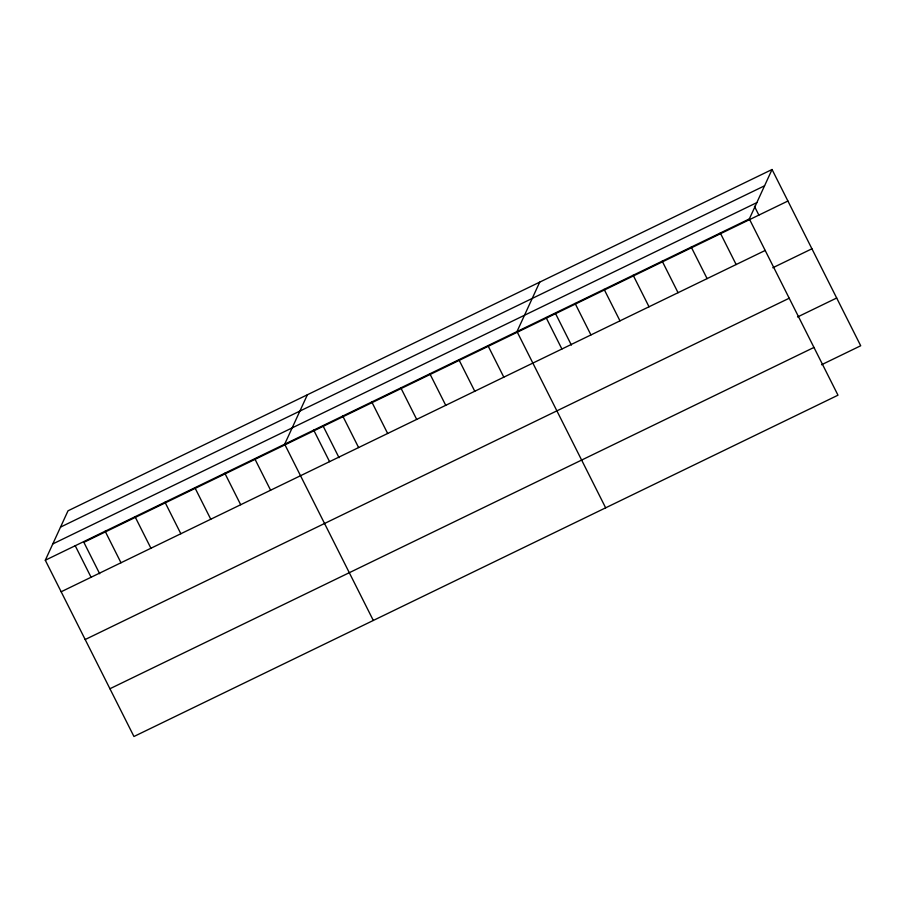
<?xml version="1.0" encoding="UTF-8"?>
<svg xmlns="http://www.w3.org/2000/svg" width="906" height="906" viewBox="0 0 906 906"><rect width="100%" height="100%" fill="white"/><g stroke="black" fill="none" stroke-linecap="round" stroke-linejoin="round"><path stroke-width="1.36" d="M772.048 169.501L749.33 218.935L837.982 395.197L133.952 736.499L45.3 560.236L68.018 510.803L772.048 169.501L860.7 345.764L821.561 364.744M307.394 394.756L284.665 444.189L373.317 620.463M539.716 282.128L516.998 331.562L605.65 507.824M60.521 527.111L764.551 185.809M52.797 543.928L756.827 202.616M45.3 560.236L749.33 218.935M787.903 201.03L83.873 542.332L99.683 573.758M61.155 591.765L765.185 250.464M772.784 267.768L811.935 248.788M85.175 639.534L789.205 298.233M797.54 316.975L836.68 298.006M109.932 688.741L813.962 347.44M754.426 206.285L758.866 215.107M720.293 233.012L736.148 264.541M691.244 247.089L707.11 278.629M662.207 261.166L678.062 292.706M633.169 275.254L649.024 306.783M604.121 289.331L619.987 320.86M575.084 303.408L590.938 334.937M555.582 313.657L571.38 345.084M546.046 317.485L561.901 349.014M487.96 345.639L503.815 377.179M458.912 359.716L474.778 391.256M429.874 373.804L445.741 405.333M400.837 387.881L416.692 419.41M371.788 401.958L387.655 433.487M342.751 416.035L358.606 447.564M323.249 426.296L339.048 457.711M313.714 430.112L329.569 461.652M254.745 458.696L270.611 490.237M224.824 473.204L240.69 504.733M194.903 487.711L210.77 519.24M164.983 502.218L180.849 533.747M135.062 516.726L150.928 548.255M105.141 531.222L120.996 562.762M75.221 545.729L91.076 577.269"/></g></svg>
